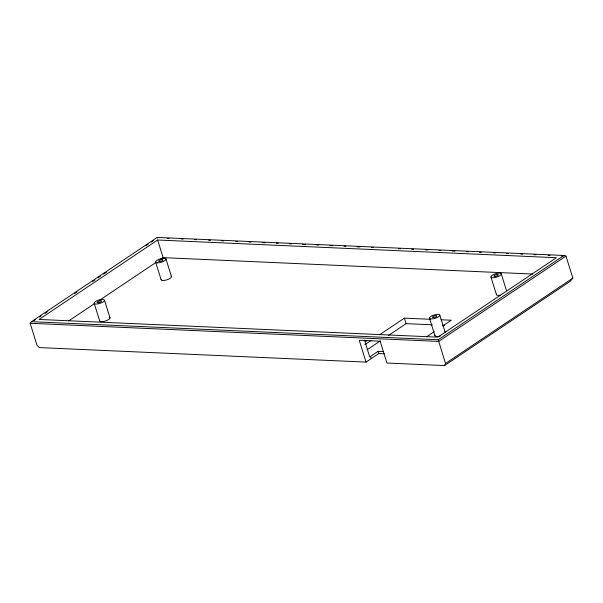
<?xml version="1.0" encoding="UTF-8"?>
<svg xmlns="http://www.w3.org/2000/svg" width="603" height="603" viewBox="0 0 603 603"><rect width="100%" height="100%" fill="white"/><g stroke="black" fill="none" stroke-linecap="round" stroke-linejoin="round"><path stroke-width="0.9" d="M366.036 362.101L359.245 340.28L380.154 341.215L386.953 363.029L444.464 365.584L445.519 363.458L572.85 278.134L565.983 256.094L563.986 255.484L157.225 237.416L31.462 321.685L30.15 323.276L37.017 345.315L39.444 347.599L366.036 362.101L378.782 353.562L384.239 353.803M572.85 278.134L570.227 281.315L444.464 365.584M34.054 320.66L35.615 319.613M39.527 316.997L41.087 315.949M44.991 313.334L47.336 311.759M74.674 293.442L77.018 291.867M92.643 281.397L94.988 279.83M98.116 277.734L100.452 276.166M103.58 274.071L106.708 271.976M145.768 245.805L148.104 244.238M151.232 242.142L153.577 240.567M157.624 240.009L39.074 319.447L437.823 337.16L556.373 257.722L157.624 240.009L163.119 257.639L532.713 274.056M68.75 320.879L94.483 303.633M99.947 299.977L156.102 262.343M160.782 259.207L163.119 257.639M364.815 344.652L371.026 340.491M379.558 334.778L404.379 318.143L430.648 319.304M367.31 349.642L380.493 340.808M388.257 335.607L406.098 323.653L432.366 324.813M383.553 351.602L378.096 351.361L369.745 356.953L364.468 340.017M426.464 336.858L434.22 331.658M442.753 325.944L451.293 320.223L440.966 319.763M31.462 321.685L438.223 339.753L563.986 255.484M565.983 256.094L438.652 341.419L30.15 323.276M167.182 238.381L169.059 238.464M181.284 239.007L183.169 239.09M194.46 239.595L196.337 239.677M208.563 240.22L210.447 240.303M221.731 240.808L223.615 240.891M235.841 241.434L237.725 241.517M249.009 242.014L250.893 242.105M262.177 242.602L265.003 242.73M276.287 243.228L278.171 243.311M289.455 243.816L291.339 243.898M302.623 244.396L305.442 244.524M316.733 245.022L318.61 245.112M329.901 245.609L332.72 245.738M344.012 246.235L345.888 246.318M357.18 246.823L359.999 246.944M371.282 247.449L373.167 247.531M398.56 248.662L400.445 248.745M411.728 249.243L413.613 249.325M425.839 249.868L427.723 249.951M439.007 250.456L440.891 250.539M452.175 251.044L454.994 251.165M466.285 251.67L468.162 251.752M479.453 252.25L481.33 252.333M493.563 252.876L495.44 252.966M506.731 253.464L508.608 253.546M520.841 254.089L522.718 254.172M534.009 254.677L535.886 254.76M548.112 255.303L549.996 255.386M561.28 255.883L563.164 255.974M442.685 325.273L444.562 325.356M157.225 237.416L157.481 237.951M501.281 273.875A5.397 1.764 -17.3 0 1 493.857 277.712A5.397 1.764 -17.3 0 1 493.201 274.712A5.397 1.764 -17.3 0 1 501.281 273.875L506.497 290.623M490.948 276.996L496.435 294.626M439.821 315.158A5.397 1.764 -17.3 0 1 432.155 318.927A5.397 1.764 -17.3 0 1 431.944 315.799A5.397 1.764 -17.3 0 1 439.821 315.158L445.315 332.788M445.519 363.458L438.223 339.753M429.464 318.098L434.951 335.728M404.379 318.143L406.098 323.653M378.096 351.361L378.782 353.562M370.528 356.433L371.214 358.634M165.953 258.913L171.448 276.543M155.657 262.169L161.152 279.8M104.515 300.286A5.397 1.764 -17.3 0 1 96.804 304.04A5.397 1.764 -17.3 0 1 96.684 300.882A5.397 1.764 -17.3 0 1 104.515 300.286L110.01 317.917M94.151 303.181L99.646 320.819M440.258 336.067A5.397 1.764 -17.3 0 1 435.102 335.208M444.562 332.08A5.397 1.764 -17.3 0 1 445.104 332.374M500.633 295.138A5.397 1.764 -17.3 0 1 496.518 294.121M109.279 317.201A5.397 1.764 -17.3 0 1 105.57 320.984A5.397 1.764 -17.3 0 1 99.804 320.291M171.116 276.174A5.397 1.764 -17.3 0 1 166.888 279.837A5.397 1.764 -17.3 0 1 161.174 279.317M366.745 340.846A6.837 2.239 -17.3 0 1 365.426 341.599M433.587 317.6A2.291 0.754 -17.3 0 0 436.843 316.002A2.291 0.754 -17.3 0 0 433.497 316.274A2.291 0.754 -17.3 0 0 433.587 317.6M495.153 276.4A2.291 0.754 -17.3 0 0 498.312 274.772A2.291 0.754 -17.3 0 0 494.875 275.126A2.291 0.754 -17.3 0 0 495.153 276.4M98.259 302.714A2.291 0.754 -17.3 0 0 101.538 301.116A2.291 0.754 -17.3 0 0 98.206 301.372A2.291 0.754 -17.3 0 0 98.259 302.714M157.587 262.87A5.397 1.764 -17.3 0 0 165.931 259.403A5.397 1.764 -17.3 0 0 158.898 259.358A5.397 1.764 -17.3 0 0 157.587 262.87M159.433 261.529A2.291 0.754 -17.3 0 0 162.983 260.059A2.291 0.754 -17.3 0 0 159.999 260.036A2.291 0.754 -17.3 0 0 159.433 261.529"/></g></svg>
